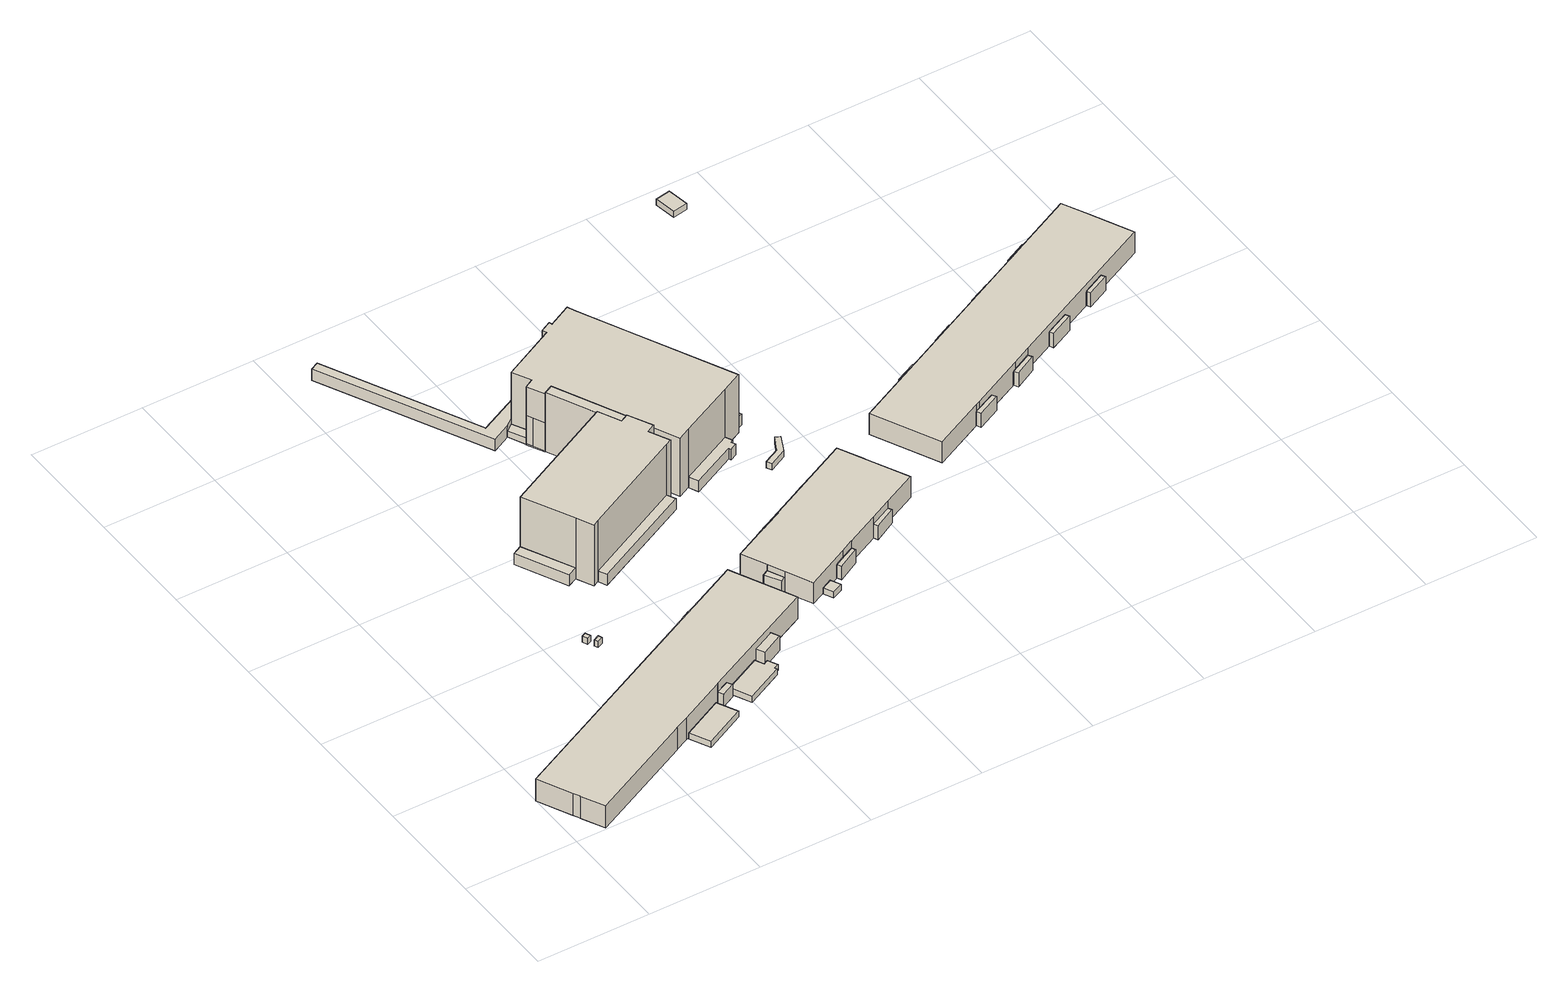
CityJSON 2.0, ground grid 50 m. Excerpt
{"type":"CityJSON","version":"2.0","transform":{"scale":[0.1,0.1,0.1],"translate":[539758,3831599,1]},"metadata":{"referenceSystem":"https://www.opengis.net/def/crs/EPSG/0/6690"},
"CityObjects":{
"building1":{"type":"Building","attributes":{"計測周辺長":343.97,"1/2500図郭":84,"区名":"住之江区","町丁目名称":"南港東５丁目","街区番号":3,"class":"3001","usage":"431","measuredHeight":11,"storeysAboveGround":3,"BuildingDetailAttribute.buildingRoofEdgeArea":4343.06,"BuildingDetailAttribute.buildingStructureType":"603","BuildingDetailAttribute.buildingStructureOrgType":"3","BuildingDetailAttribute.detailedUsage":"1720","BuildingDetailAttribute.specifiedBuildingCoverageRate":0.6,"BuildingDetailAttribute.surveyYear":2017,"BuildingTsunamiRiskAttribute.description":"1","BuildingTsunamiRiskAttribute.rank":"2","BuildingTsunamiRiskAttribute.depth":1.63,"BuildingHighTideRiskAttribute.description":"1","BuildingHighTideRiskAttribute.rank":"3","BuildingHighTideRiskAttribute.depth":3.91,"BuildingIDAttribute.prefecture":"27","BuildingIDAttribute.city":"27125"},"geometry":[{"type":"Solid","lod":"1","boundaries":[[[[0,1,2,3,4,5,6,7,8,9,10,11,12,13]],[[12,14,15,13]],[[11,16,14,12]],[[10,17,16,11]],[[9,18,17,10]],[[8,19,18,9]],[[7,20,19,8]],[[6,21,20,7]],[[5,22,21,6]],[[4,23,22,5]],[[3,24,23,4]],[[2,25,24,3]],[[1,26,25,2]],[[0,27,26,1]],[[13,15,27,0]],[[14,16,17,18,19,20,21,22,23,24,25,26,27,15]]]]}]},
"building2":{"type":"Building","attributes":{"class":"3003","BuildingDetailAttribute.specifiedBuildingCoverageRate":0.6,"BuildingDetailAttribute.surveyYear":2017,"BuildingTsunamiRiskAttribute.description":"1","BuildingTsunamiRiskAttribute.rank":"2","BuildingTsunamiRiskAttribute.depth":1.5,"BuildingHighTideRiskAttribute.description":"1","BuildingHighTideRiskAttribute.rank":"3","BuildingHighTideRiskAttribute.depth":3.76,"BuildingIDAttribute.prefecture":"27","BuildingIDAttribute.city":"27125"},"geometry":[{"type":"Solid","lod":"1","boundaries":[[[[28,29,30,31]],[[30,32,33,31]],[[29,34,32,30]],[[28,35,34,29]],[[31,33,35,28]],[[32,34,35,33]]]]}]},
"building3":{"type":"Building","attributes":{"class":"3001","BuildingDetailAttribute.specifiedBuildingCoverageRate":0.6,"BuildingDetailAttribute.surveyYear":2017,"BuildingTsunamiRiskAttribute.description":"1","BuildingTsunamiRiskAttribute.rank":"2","BuildingTsunamiRiskAttribute.depth":1.08,"BuildingHighTideRiskAttribute.description":"1","BuildingHighTideRiskAttribute.rank":"3","BuildingHighTideRiskAttribute.depth":3.39,"BuildingIDAttribute.prefecture":"27","BuildingIDAttribute.city":"27125"},"geometry":[{"type":"Solid","lod":"1","boundaries":[[[[36,37,38,39]],[[38,40,41,39]],[[37,42,40,38]],[[36,43,42,37]],[[39,41,43,36]],[[40,42,43,41]]]]}]},
"building4":{"type":"Building","attributes":{"class":"3001","BuildingDetailAttribute.specifiedBuildingCoverageRate":0.6,"BuildingDetailAttribute.surveyYear":2017,"BuildingTsunamiRiskAttribute.description":"1","BuildingTsunamiRiskAttribute.rank":"2","BuildingTsunamiRiskAttribute.depth":1.08,"BuildingHighTideRiskAttribute.description":"1","BuildingHighTideRiskAttribute.rank":"3","BuildingHighTideRiskAttribute.depth":3.39,"BuildingIDAttribute.prefecture":"27","BuildingIDAttribute.city":"27125"},"geometry":[{"type":"Solid","lod":"1","boundaries":[[[[44,45,46,47]],[[46,48,49,47]],[[45,50,48,46]],[[44,51,50,45]],[[47,49,51,44]],[[48,50,51,49]]]]}]},
"building5":{"type":"Building","attributes":{"計測周辺長":18.46,"1/2500図郭":84,"区名":"住之江区","町丁目名称":"南港東５丁目","街区番号":3,"class":"3003","usage":"431","measuredHeight":6.2,"storeysAboveGround":2,"BuildingDetailAttribute.buildingRoofEdgeArea":17.12,"BuildingDetailAttribute.buildingStructureType":"603","BuildingDetailAttribute.buildingStructureOrgType":"3","BuildingDetailAttribute.detailedUsage":"1720","BuildingDetailAttribute.specifiedBuildingCoverageRate":0.6,"BuildingDetailAttribute.surveyYear":2017,"BuildingTsunamiRiskAttribute.description":"1","BuildingTsunamiRiskAttribute.rank":"2","BuildingTsunamiRiskAttribute.depth":1.46,"BuildingHighTideRiskAttribute.description":"1","BuildingHighTideRiskAttribute.rank":"3","BuildingHighTideRiskAttribute.depth":3.73,"BuildingIDAttribute.prefecture":"27","BuildingIDAttribute.city":"27125"},"geometry":[{"type":"Solid","lod":"1","boundaries":[[[[52,53,54,55,56]],[[55,57,58,56]],[[54,59,57,55]],[[53,60,59,54]],[[52,61,60,53]],[[56,58,61,52]],[[57,59,60,61,58]]]]}]},
"building6":{"type":"Building","attributes":{"class":"3003","measuredHeight":5.5,"BuildingDetailAttribute.specifiedBuildingCoverageRate":0.6,"BuildingDetailAttribute.surveyYear":2017,"BuildingTsunamiRiskAttribute.description":"1","BuildingTsunamiRiskAttribute.rank":"2","BuildingTsunamiRiskAttribute.depth":0.75,"BuildingHighTideRiskAttribute.description":"1","BuildingHighTideRiskAttribute.rank":"3","BuildingHighTideRiskAttribute.depth":3.15,"BuildingIDAttribute.prefecture":"27","BuildingIDAttribute.city":"27125"},"geometry":[{"type":"Solid","lod":"1","boundaries":[[[[62,63,64,65]],[[64,66,67,65]],[[63,68,66,64]],[[62,69,68,63]],[[65,67,69,62]],[[66,68,69,67]]]]}]},
"building7":{"type":"Building","attributes":{"class":"3003","BuildingDetailAttribute.specifiedBuildingCoverageRate":0.6,"BuildingDetailAttribute.surveyYear":2017,"BuildingTsunamiRiskAttribute.description":"1","BuildingTsunamiRiskAttribute.rank":"2","BuildingTsunamiRiskAttribute.depth":1.64,"BuildingHighTideRiskAttribute.description":"1","BuildingHighTideRiskAttribute.rank":"3","BuildingHighTideRiskAttribute.depth":3.89,"BuildingIDAttribute.prefecture":"27","BuildingIDAttribute.city":"27125"},"geometry":[{"type":"Solid","lod":"1","boundaries":[[[[70,71,72,73,74,75,76,77]],[[76,78,79,77]],[[75,80,78,76]],[[74,81,80,75]],[[73,82,81,74]],[[72,83,82,73]],[[71,84,83,72]],[[70,85,84,71]],[[77,79,85,70]],[[78,80,81,82,83,84,85,79]]]]}]},
"building8":{"type":"Building","attributes":{"計測周辺長":13.96,"1/2500図郭":84,"区名":"住之江区","町丁目名称":"南港東５丁目","街区番号":3,"class":"3003","usage":"431","measuredHeight":7.8,"storeysAboveGround":2,"BuildingDetailAttribute.buildingRoofEdgeArea":10,"BuildingDetailAttribute.buildingStructureType":"603","BuildingDetailAttribute.buildingStructureOrgType":"3","BuildingDetailAttribute.detailedUsage":"1720","BuildingDetailAttribute.specifiedBuildingCoverageRate":0.6,"BuildingDetailAttribute.surveyYear":2017,"BuildingTsunamiRiskAttribute.description":"1","BuildingTsunamiRiskAttribute.rank":"2","BuildingTsunamiRiskAttribute.depth":1.81,"BuildingHighTideRiskAttribute.description":"1","BuildingHighTideRiskAttribute.rank":"3","BuildingHighTideRiskAttribute.depth":4.09,"BuildingIDAttribute.prefecture":"27","BuildingIDAttribute.city":"27125"},"geometry":[{"type":"Solid","lod":"1","boundaries":[[[[86,87,88,89,90]],[[89,91,92,90]],[[88,93,91,89]],[[87,94,93,88]],[[86,95,94,87]],[[90,92,95,86]],[[91,93,94,95,92]]]]}]},
"building9":{"type":"Building","attributes":{"計測周辺長":30.3,"1/2500図郭":84,"区名":"住之江区","町丁目名称":"南港東５丁目","街区番号":3,"class":"3003","usage":"431","measuredHeight":7.1,"storeysAboveGround":2,"BuildingDetailAttribute.buildingRoofEdgeArea":44.78,"BuildingDetailAttribute.buildingStructureType":"603","BuildingDetailAttribute.buildingStructureOrgType":"3","BuildingDetailAttribute.detailedUsage":"1720","BuildingDetailAttribute.specifiedBuildingCoverageRate":0.6,"BuildingDetailAttribute.surveyYear":2017,"BuildingTsunamiRiskAttribute.description":"1","BuildingTsunamiRiskAttribute.rank":"2","BuildingTsunamiRiskAttribute.depth":1.53,"BuildingHighTideRiskAttribute.description":"1","BuildingHighTideRiskAttribute.rank":"3","BuildingHighTideRiskAttribute.depth":3.8,"BuildingIDAttribute.prefecture":"27","BuildingIDAttribute.city":"27125"},"geometry":[{"type":"Solid","lod":"1","boundaries":[[[[96,97,98,99]],[[98,100,101,99]],[[97,102,100,98]],[[96,103,102,97]],[[99,101,103,96]],[[100,102,103,101]]]]}]},
"building10":{"type":"Building","attributes":{"計測周辺長":187.51,"1/2500図郭":84,"区名":"住之江区","町丁目名称":"南港東５丁目","街区番号":2,"class":"3002","usage":"431","measuredHeight":30.2,"storeysAboveGround":1,"BuildingDetailAttribute.buildingRoofEdgeArea":1901.51,"BuildingDetailAttribute.buildingStructureType":"610","BuildingDetailAttribute.buildingStructureOrgType":"2","BuildingDetailAttribute.detailedUsage":"1720","BuildingDetailAttribute.specifiedBuildingCoverageRate":0.6,"BuildingDetailAttribute.surveyYear":2017,"BuildingTsunamiRiskAttribute.description":"1","BuildingTsunamiRiskAttribute.rank":"1","BuildingTsunamiRiskAttribute.depth":0.44,"BuildingHighTideRiskAttribute.description":"1","BuildingHighTideRiskAttribute.rank":"3","BuildingHighTideRiskAttribute.depth":3.13,"BuildingIDAttribute.prefecture":"27","BuildingIDAttribute.city":"27125"},"geometry":[{"type":"Solid","lod":"1","boundaries":[[[[104,105,106,107,108,109,63,62,110,111,112,113]],[[112,114,115,113]],[[111,116,114,112]],[[110,117,116,111]],[[62,118,117,110]],[[63,119,118,62]],[[109,120,119,63]],[[108,121,120,109]],[[107,122,121,108]],[[106,123,122,107]],[[105,124,123,106]],[[104,125,124,105]],[[113,115,125,104]],[[114,116,117,118,119,120,121,122,123,124,125,115]]]]}]},
"building11":{"type":"Building","attributes":{"class":"3003","measuredHeight":5.4,"BuildingDetailAttribute.specifiedBuildingCoverageRate":0.6,"BuildingDetailAttribute.surveyYear":2017,"BuildingTsunamiRiskAttribute.description":"1","BuildingTsunamiRiskAttribute.rank":"2","BuildingTsunamiRiskAttribute.depth":0.81,"BuildingHighTideRiskAttribute.description":"1","BuildingHighTideRiskAttribute.rank":"3","BuildingHighTideRiskAttribute.depth":3.11,"BuildingIDAttribute.prefecture":"27","BuildingIDAttribute.city":"27125"},"geometry":[{"type":"Solid","lod":"1","boundaries":[[[[107,126,127,108]],[[127,128,129,108]],[[126,130,128,127]],[[107,131,130,126]],[[108,129,131,107]],[[128,130,131,129]]]]}]},
"building12":{"type":"Building","attributes":{"計測周辺長":21.04,"1/2500図郭":84,"区名":"住之江区","町丁目名称":"南港東５丁目","街区番号":3,"class":"3003","usage":"431","measuredHeight":7.3,"storeysAboveGround":2,"BuildingDetailAttribute.buildingRoofEdgeArea":21.62,"BuildingDetailAttribute.buildingStructureType":"603","BuildingDetailAttribute.buildingStructureOrgType":"3","BuildingDetailAttribute.detailedUsage":"1720","BuildingDetailAttribute.specifiedBuildingCoverageRate":0.6,"BuildingDetailAttribute.surveyYear":2017,"BuildingTsunamiRiskAttribute.description":"1","BuildingTsunamiRiskAttribute.rank":"2","BuildingTsunamiRiskAttribute.depth":1.43,"BuildingHighTideRiskAttribute.description":"1","BuildingHighTideRiskAttribute.rank":"3","BuildingHighTideRiskAttribute.depth":3.71,"BuildingIDAttribute.prefecture":"27","BuildingIDAttribute.city":"27125"},"geometry":[{"type":"Solid","lod":"1","boundaries":[[[[132,133,134,135]],[[134,136,137,135]],[[133,138,136,134]],[[132,139,138,133]],[[135,137,139,132]],[[136,138,139,137]]]]}]},
"building13":{"type":"Building","attributes":{"計測周辺長":239.77,"1/2500図郭":84,"区名":"住之江区","町丁目名称":"南港東５丁目","街区番号":2,"class":"3003","usage":"431","measuredHeight":5.6,"storeysAboveGround":1,"BuildingDetailAttribute.buildingRoofEdgeArea":520.2,"BuildingDetailAttribute.buildingStructureType":"610","BuildingDetailAttribute.buildingStructureOrgType":"2","BuildingDetailAttribute.detailedUsage":"1720","BuildingDetailAttribute.specifiedBuildingCoverageRate":0.6,"BuildingDetailAttribute.surveyYear":2017,"BuildingTsunamiRiskAttribute.description":"1","BuildingTsunamiRiskAttribute.rank":"1","BuildingTsunamiRiskAttribute.depth":0.47,"BuildingHighTideRiskAttribute.description":"1","BuildingHighTideRiskAttribute.rank":"3","BuildingHighTideRiskAttribute.depth":3.04,"BuildingIDAttribute.prefecture":"27","BuildingIDAttribute.city":"27125"},"geometry":[{"type":"Solid","lod":"1","boundaries":[[[[140,141,142,143,144,145,146,147,148]],[[147,149,150,148]],[[146,151,149,147]],[[145,152,151,146]],[[144,153,152,145]],[[143,154,153,144]],[[142,155,154,143]],[[141,156,155,142]],[[140,157,156,141]],[[148,150,157,140]],[[149,151,152,153,154,155,156,157,150]]]]}]},
"building14":{"type":"Building","attributes":{"計測周辺長":370.09,"1/2500図郭":84,"区名":"住之江区","町丁目名称":"南港東５丁目","街区番号":2,"class":"3002","usage":"431","measuredHeight":14,"storeysAboveGround":1,"BuildingDetailAttribute.buildingRoofEdgeArea":6529.4,"BuildingDetailAttribute.buildingStructureType":"610","BuildingDetailAttribute.buildingStructureOrgType":"2","BuildingDetailAttribute.detailedUsage":"1720","BuildingDetailAttribute.specifiedBuildingCoverageRate":0.6,"BuildingDetailAttribute.surveyYear":2017,"BuildingTsunamiRiskAttribute.description":"1","BuildingTsunamiRiskAttribute.rank":"1","BuildingTsunamiRiskAttribute.depth":0.16,"BuildingHighTideRiskAttribute.description":"1","BuildingHighTideRiskAttribute.rank":"2","BuildingHighTideRiskAttribute.depth":2.87,"BuildingIDAttribute.prefecture":"27","BuildingIDAttribute.city":"27125"},"geometry":[{"type":"Solid","lod":"1","boundaries":[[[[158,159,160,161]],[[160,162,163,161]],[[159,164,162,160]],[[158,165,164,159]],[[161,163,165,158]],[[162,164,165,163]]]]}]},
"building15":{"type":"Building","attributes":{"class":"3002","BuildingDetailAttribute.specifiedBuildingCoverageRate":0.6,"BuildingDetailAttribute.surveyYear":2017,"BuildingTsunamiRiskAttribute.description":"1","BuildingTsunamiRiskAttribute.rank":"1","BuildingTsunamiRiskAttribute.depth":0.22,"BuildingHighTideRiskAttribute.description":"1","BuildingHighTideRiskAttribute.rank":"2","BuildingHighTideRiskAttribute.depth":2.93,"BuildingIDAttribute.prefecture":"27","BuildingIDAttribute.city":"27125"},"geometry":[{"type":"Solid","lod":"1","boundaries":[[[[166,167,168,169]],[[168,170,171,169]],[[167,172,170,168]],[[166,173,172,167]],[[169,171,173,166]],[[170,172,173,171]]]]}]},
"building16":{"type":"Building","attributes":{"class":"3002","measuredHeight":29.2,"BuildingDetailAttribute.specifiedBuildingCoverageRate":0.6,"BuildingDetailAttribute.surveyYear":2017,"BuildingTsunamiRiskAttribute.description":"1","BuildingTsunamiRiskAttribute.rank":"1","BuildingTsunamiRiskAttribute.depth":0.06,"BuildingHighTideRiskAttribute.description":"1","BuildingHighTideRiskAttribute.rank":"2","BuildingHighTideRiskAttribute.depth":2.52,"BuildingIDAttribute.prefecture":"27","BuildingIDAttribute.city":"27125"},"geometry":[{"type":"Solid","lod":"1","boundaries":[[[[174,175,176,177,178,179]],[[178,180,181,179]],[[177,182,180,178]],[[176,183,182,177]],[[175,184,183,176]],[[174,185,184,175]],[[179,181,185,174]],[[180,182,183,184,185,181]]]]}]},
"building17":{"type":"Building","attributes":{"class":"3001","BuildingDetailAttribute.specifiedBuildingCoverageRate":0.6,"BuildingDetailAttribute.surveyYear":2017,"BuildingTsunamiRiskAttribute.description":"1","BuildingTsunamiRiskAttribute.rank":"2","BuildingTsunamiRiskAttribute.depth":1.31,"BuildingHighTideRiskAttribute.description":"1","BuildingHighTideRiskAttribute.rank":"3","BuildingHighTideRiskAttribute.depth":3.56,"BuildingIDAttribute.prefecture":"27","BuildingIDAttribute.city":"27125"},"geometry":[{"type":"Solid","lod":"1","boundaries":[[[[186,187,188,189]],[[188,190,191,189]],[[187,192,190,188]],[[186,193,192,187]],[[189,191,193,186]],[[190,192,193,191]]]]}]},
"building18":{"type":"Building","attributes":{"計測周辺長":24.65,"1/2500図郭":84,"区名":"住之江区","町丁目名称":"南港東５丁目","街区番号":3,"class":"3003","usage":"431","measuredHeight":7.3,"storeysAboveGround":2,"BuildingDetailAttribute.buildingRoofEdgeArea":19.03,"BuildingDetailAttribute.buildingStructureType":"603","BuildingDetailAttribute.buildingStructureOrgType":"3","BuildingDetailAttribute.detailedUsage":"1720","BuildingDetailAttribute.specifiedBuildingCoverageRate":0.6,"BuildingDetailAttribute.surveyYear":2017,"BuildingTsunamiRiskAttribute.description":"1","BuildingTsunamiRiskAttribute.rank":"2","BuildingTsunamiRiskAttribute.depth":1.68,"BuildingHighTideRiskAttribute.description":"1","BuildingHighTideRiskAttribute.rank":"3","BuildingHighTideRiskAttribute.depth":3.97,"BuildingIDAttribute.prefecture":"27","BuildingIDAttribute.city":"27125"},"geometry":[{"type":"Solid","lod":"1","boundaries":[[[[194,195,196,197]],[[196,198,199,197]],[[195,200,198,196]],[[194,201,200,195]],[[197,199,201,194]],[[198,200,201,199]]]]}]},
"building19":{"type":"Building","attributes":{"class":"3003","measuredHeight":10.3,"BuildingDetailAttribute.specifiedBuildingCoverageRate":0.6,"BuildingDetailAttribute.surveyYear":2017,"BuildingTsunamiRiskAttribute.description":"1","BuildingTsunamiRiskAttribute.rank":"2","BuildingTsunamiRiskAttribute.depth":1.58,"BuildingHighTideRiskAttribute.description":"1","BuildingHighTideRiskAttribute.rank":"3","BuildingHighTideRiskAttribute.depth":3.87,"BuildingIDAttribute.prefecture":"27","BuildingIDAttribute.city":"27125"},"geometry":[{"type":"Solid","lod":"1","boundaries":[[[[202,203,194,197]],[[194,204,205,197]],[[203,206,204,194]],[[202,207,206,203]],[[197,205,207,202]],[[204,206,207,205]]]]}]},
"building20":{"type":"Building","attributes":{"計測周辺長":26.29,"1/2500図郭":84,"区名":"住之江区","町丁目名称":"南港東５丁目","街区番号":3,"class":"3003","usage":"431","measuredHeight":6.6,"storeysAboveGround":2,"BuildingDetailAttribute.buildingRoofEdgeArea":22.66,"BuildingDetailAttribute.buildingStructureType":"603","BuildingDetailAttribute.buildingStructureOrgType":"3","BuildingDetailAttribute.detailedUsage":"1720","BuildingDetailAttribute.specifiedBuildingCoverageRate":0.6,"BuildingDetailAttribute.surveyYear":2017,"BuildingTsunamiRiskAttribute.description":"1","BuildingTsunamiRiskAttribute.rank":"2","BuildingTsunamiRiskAttribute.depth":1.23,"BuildingHighTideRiskAttribute.description":"1","BuildingHighTideRiskAttribute.rank":"3","BuildingHighTideRiskAttribute.depth":3.47,"BuildingIDAttribute.prefecture":"27","BuildingIDAttribute.city":"27125"},"geometry":[{"type":"Solid","lod":"1","boundaries":[[[[208,209,210,211,212]],[[211,213,214,212]],[[210,215,213,211]],[[209,216,215,210]],[[208,217,216,209]],[[212,214,217,208]],[[213,215,216,217,214]]]]}]},
"building21":{"type":"Building","attributes":{"計測周辺長":248.27,"1/2500図郭":84,"区名":"住之江区","町丁目名称":"南港東５丁目","街区番号":2,"class":"3002","usage":"431","measuredHeight":28.9,"storeysAboveGround":1,"BuildingDetailAttribute.buildingRoofEdgeArea":3266.23,"BuildingDetailAttribute.buildingStructureType":"610","BuildingDetailAttribute.buildingStructureOrgType":"2","BuildingDetailAttribute.detailedUsage":"1720","BuildingDetailAttribute.specifiedBuildingCoverageRate":0.6,"BuildingDetailAttribute.surveyYear":2017,"BuildingTsunamiRiskAttribute.description":"1","BuildingTsunamiRiskAttribute.rank":"2","BuildingTsunamiRiskAttribute.depth":0.55,"BuildingHighTideRiskAttribute.description":"1","BuildingHighTideRiskAttribute.rank":"3","BuildingHighTideRiskAttribute.depth":3.27,"BuildingIDAttribute.prefecture":"27","BuildingIDAttribute.city":"27125"},"geometry":[{"type":"Solid","lod":"1","boundaries":[[[[218,219,220,221,222,223,224,225,226,227,228,229,230,231,232,233,234,235,236]],[[235,237,238,236]],[[234,239,237,235]],[[233,240,239,234]],[[232,241,240,233]],[[231,242,241,232]],[[230,243,242,231]],[[229,244,243,230]],[[228,245,244,229]],[[227,246,245,228]],[[226,247,246,227]],[[225,248,247,226]],[[224,249,248,225]],[[223,250,249,224]],[[222,251,250,223]],[[221,252,251,222]],[[220,253,252,221]],[[219,254,253,220]],[[218,255,254,219]],[[236,238,255,218]],[[237,239,240,241,242,243,244,245,246,247,248,249,250,251,252,253,254,255,238]]]]}]},
"building22":{"type":"Building","attributes":{"計測周辺長":207.98,"1/2500図郭":84,"区名":"住之江区","町丁目名称":"南港東５丁目","街区番号":3,"class":"3001","usage":"431","measuredHeight":10.5,"storeysAboveGround":3,"BuildingDetailAttribute.buildingRoofEdgeArea":2320.62,"BuildingDetailAttribute.buildingStructureType":"603","BuildingDetailAttribute.buildingStructureOrgType":"3","BuildingDetailAttribute.detailedUsage":"1720","BuildingDetailAttribute.specifiedBuildingCoverageRate":0.6,"BuildingDetailAttribute.surveyYear":2017,"BuildingTsunamiRiskAttribute.description":"1","BuildingTsunamiRiskAttribute.rank":"2","BuildingTsunamiRiskAttribute.depth":1.38,"BuildingHighTideRiskAttribute.description":"1","BuildingHighTideRiskAttribute.rank":"3","BuildingHighTideRiskAttribute.depth":3.89,"BuildingIDAttribute.prefecture":"27","BuildingIDAttribute.city":"27125"},"geometry":[{"type":"Solid","lod":"1","boundaries":[[[[256,257,258,259,260,261,262,263,264,265,266,267,268,269,270,271,272,273]],[[272,274,275,273]],[[271,205,274,272]],[[270,207,205,271]],[[269,206,207,270]],[[268,204,206,269]],[[267,276,204,268]],[[266,277,276,267]],[[265,278,277,266]],[[264,279,278,265]],[[263,280,279,264]],[[262,281,280,263]],[[261,282,281,262]],[[260,283,282,261]],[[259,284,283,260]],[[258,285,284,259]],[[257,286,285,258]],[[256,287,286,257]],[[273,275,287,256]],[[274,205,207,206,204,276,277,278,279,280,281,282,283,284,285,286,287,275]]]]}]},
"building23":{"type":"Building","attributes":{"計測周辺長":54.23,"1/2500図郭":84,"区名":"住之江区","町丁目名称":"南港東５丁目","街区番号":2,"class":"3003","usage":"431","measuredHeight":5.4,"storeysAboveGround":2,"BuildingDetailAttribute.buildingRoofEdgeArea":103.28,"BuildingDetailAttribute.buildingStructureType":"603","BuildingDetailAttribute.buildingStructureOrgType":"3","BuildingDetailAttribute.detailedUsage":"1720","BuildingDetailAttribute.specifiedBuildingCoverageRate":0.6,"BuildingDetailAttribute.surveyYear":2017,"BuildingTsunamiRiskAttribute.description":"1","BuildingTsunamiRiskAttribute.rank":"2","BuildingTsunamiRiskAttribute.depth":0.79,"BuildingHighTideRiskAttribute.description":"1","BuildingHighTideRiskAttribute.rank":"3","BuildingHighTideRiskAttribute.depth":3.13,"BuildingIDAttribute.prefecture":"27","BuildingIDAttribute.city":"27125"},"geometry":[{"type":"Solid","lod":"1","boundaries":[[[[221,288,289,290,291,292,293,222]],[[293,294,295,222]],[[292,296,294,293]],[[291,297,296,292]],[[290,298,297,291]],[[289,299,298,290]],[[288,300,299,289]],[[221,301,300,288]],[[222,295,301,221]],[[294,296,297,298,299,300,301,295]]]]}]},
"building24":{"type":"Building","attributes":{"計測周辺長":24.61,"1/2500図郭":84,"区名":"住之江区","町丁目名称":"南港東５丁目","街区番号":3,"class":"3003","usage":"431","measuredHeight":7.2,"storeysAboveGround":2,"BuildingDetailAttribute.buildingRoofEdgeArea":19.28,"BuildingDetailAttribute.buildingStructureType":"603","BuildingDetailAttribute.buildingStructureOrgType":"3","BuildingDetailAttribute.detailedUsage":"1720","BuildingDetailAttribute.specifiedBuildingCoverageRate":0.6,"BuildingDetailAttribute.surveyYear":2017,"BuildingTsunamiRiskAttribute.description":"1","BuildingTsunamiRiskAttribute.rank":"2","BuildingTsunamiRiskAttribute.depth":1.65,"BuildingHighTideRiskAttribute.description":"1","BuildingHighTideRiskAttribute.rank":"3","BuildingHighTideRiskAttribute.depth":3.95,"BuildingIDAttribute.prefecture":"27","BuildingIDAttribute.city":"27125"},"geometry":[{"type":"Solid","lod":"1","boundaries":[[[[302,303,304,305]],[[304,306,307,305]],[[303,308,306,304]],[[302,309,308,303]],[[305,307,309,302]],[[306,308,309,307]]]]}]},
"building25":{"type":"Building","attributes":{"計測周辺長":25.97,"1/2500図郭":84,"区名":"住之江区","町丁目名称":"南港東５丁目","街区番号":3,"class":"3003","usage":"431","measuredHeight":6.8,"storeysAboveGround":2,"BuildingDetailAttribute.buildingRoofEdgeArea":22.69,"BuildingDetailAttribute.buildingStructureType":"603","BuildingDetailAttribute.buildingStructureOrgType":"3","BuildingDetailAttribute.detailedUsage":"1720","BuildingDetailAttribute.specifiedBuildingCoverageRate":0.6,"BuildingDetailAttribute.surveyYear":2017,"BuildingTsunamiRiskAttribute.description":"1","BuildingTsunamiRiskAttribute.rank":"2","BuildingTsunamiRiskAttribute.depth":1.27,"BuildingHighTideRiskAttribute.description":"1","BuildingHighTideRiskAttribute.rank":"3","BuildingHighTideRiskAttribute.depth":3.53,"BuildingIDAttribute.prefecture":"27","BuildingIDAttribute.city":"27125"},"geometry":[{"type":"Solid","lod":"1","boundaries":[[[[310,311,312,313]],[[312,314,315,313]],[[311,316,314,312]],[[310,317,316,311]],[[313,315,317,310]],[[314,316,317,315]]]]}]},
"building26":{"type":"Building","attributes":{"計測周辺長":153.38,"1/2500図郭":84,"区名":"住之江区","町丁目名称":"南港東５丁目","街区番号":2,"class":"3003","usage":"431","measuredHeight":5.6,"storeysAboveGround":1,"BuildingDetailAttribute.buildingRoofEdgeArea":335.39,"BuildingDetailAttribute.buildingStructureType":"610","BuildingDetailAttribute.buildingStructureOrgType":"2","BuildingDetailAttribute.detailedUsage":"1720","BuildingDetailAttribute.specifiedBuildingCoverageRate":0.6,"BuildingDetailAttribute.surveyYear":2017,"BuildingTsunamiRiskAttribute.description":"1","BuildingTsunamiRiskAttribute.rank":"2","BuildingTsunamiRiskAttribute.depth":0.73,"BuildingHighTideRiskAttribute.description":"1","BuildingHighTideRiskAttribute.rank":"3","BuildingHighTideRiskAttribute.depth":3.37,"BuildingIDAttribute.prefecture":"27","BuildingIDAttribute.city":"27125"},"geometry":[{"type":"Solid","lod":"1","boundaries":[[[[318,319,320,321,322,323,324]],[[323,325,326,324]],[[322,327,325,323]],[[321,328,327,322]],[[320,329,328,321]],[[319,330,329,320]],[[318,331,330,319]],[[324,326,331,318]],[[325,327,328,329,330,331,326]]]]}]},
"building27":{"type":"Building","attributes":{"class":"3003","BuildingDetailAttribute.specifiedBuildingCoverageRate":0.6,"BuildingDetailAttribute.surveyYear":2017,"BuildingTsunamiRiskAttribute.description":"1","BuildingTsunamiRiskAttribute.rank":"2","BuildingTsunamiRiskAttribute.depth":1.37,"BuildingHighTideRiskAttribute.description":"1","BuildingHighTideRiskAttribute.rank":"3","BuildingHighTideRiskAttribute.depth":3.71,"BuildingIDAttribute.prefecture":"27","BuildingIDAttribute.city":"27125"},"geometry":[{"type":"Solid","lod":"1","boundaries":[[[[332,333,334,335,336,337]],[[336,338,339,337]],[[335,340,338,336]],[[334,341,340,335]],[[333,342,341,334]],[[332,343,342,333]],[[337,339,343,332]],[[338,340,341,342,343,339]]]]}]},
"building28":{"type":"Building","attributes":{"計測周辺長":23.04,"1/2500図郭":84,"区名":"住之江区","町丁目名称":"南港東５丁目","街区番号":3,"class":"3003","usage":"431","measuredHeight":6.7,"storeysAboveGround":2,"BuildingDetailAttribute.buildingRoofEdgeArea":23.73,"BuildingDetailAttribute.buildingStructureType":"603","BuildingDetailAttribute.buildingStructureOrgType":"3","BuildingDetailAttribute.detailedUsage":"1720","BuildingDetailAttribute.specifiedBuildingCoverageRate":0.6,"BuildingDetailAttribute.surveyYear":2017,"BuildingTsunamiRiskAttribute.description":"1","BuildingTsunamiRiskAttribute.rank":"2","BuildingTsunamiRiskAttribute.depth":1.23,"BuildingHighTideRiskAttribute.description":"1","BuildingHighTideRiskAttribute.rank":"3","BuildingHighTideRiskAttribute.depth":3.54,"BuildingIDAttribute.prefecture":"27","BuildingIDAttribute.city":"27125"},"geometry":[{"type":"Solid","lod":"1","boundaries":[[[[344,345,346,347,348]],[[347,349,350,348]],[[346,351,349,347]],[[345,352,351,346]],[[344,353,352,345]],[[348,350,353,344]],[[349,351,352,353,350]]]]}]},
"building29":{"type":"Building","attributes":{"計測周辺長":24.84,"1/2500図郭":84,"区名":"住之江区","町丁目名称":"南港東５丁目","街区番号":4,"class":"3003","usage":"431","measuredHeight":7.5,"storeysAboveGround":2,"BuildingDetailAttribute.buildingRoofEdgeArea":21.41,"BuildingDetailAttribute.buildingStructureType":"603","BuildingDetailAttribute.buildingStructureOrgType":"3","BuildingDetailAttribute.detailedUsage":"1720","BuildingDetailAttribute.specifiedBuildingCoverageRate":0.6,"BuildingDetailAttribute.surveyYear":2017,"BuildingTsunamiRiskAttribute.description":"1","BuildingTsunamiRiskAttribute.rank":"2","BuildingTsunamiRiskAttribute.depth":1.48,"BuildingHighTideRiskAttribute.description":"1","BuildingHighTideRiskAttribute.rank":"3","BuildingHighTideRiskAttribute.depth":3.86,"BuildingIDAttribute.prefecture":"27","BuildingIDAttribute.city":"27125"},"geometry":[{"type":"Solid","lod":"1","boundaries":[[[[354,355,356,357]],[[356,358,359,357]],[[355,360,358,356]],[[354,361,360,355]],[[357,359,361,354]],[[358,360,361,359]]]]}]},
"building30":{"type":"Building","attributes":{"計測周辺長":26.93,"1/2500図郭":84,"区名":"住之江区","町丁目名称":"南港東５丁目","街区番号":4,"class":"3003","usage":"431","measuredHeight":7.1,"storeysAboveGround":2,"BuildingDetailAttribute.buildingRoofEdgeArea":24.07,"BuildingDetailAttribute.buildingStructureType":"603","BuildingDetailAttribute.buildingStructureOrgType":"3","BuildingDetailAttribute.detailedUsage":"1720","BuildingDetailAttribute.specifiedBuildingCoverageRate":0.6,"BuildingDetailAttribute.surveyYear":2017,"BuildingTsunamiRiskAttribute.description":"1","BuildingTsunamiRiskAttribute.rank":"2","BuildingTsunamiRiskAttribute.depth":1.5,"BuildingHighTideRiskAttribute.description":"1","BuildingHighTideRiskAttribute.rank":"3","BuildingHighTideRiskAttribute.depth":3.72,"BuildingIDAttribute.prefecture":"27","BuildingIDAttribute.city":"27125"},"geometry":[{"type":"Solid","lod":"1","boundaries":[[[[362,363,364,365,366]],[[365,367,368,366]],[[364,369,367,365]],[[363,370,369,364]],[[362,371,370,363]],[[366,368,371,362]],[[367,369,370,371,368]]]]}]},
"building31":{"type":"Building","attributes":{"class":"3003","BuildingDetailAttribute.specifiedBuildingCoverageRate":0.6,"BuildingDetailAttribute.surveyYear":2017,"BuildingTsunamiRiskAttribute.description":"1","BuildingTsunamiRiskAttribute.rank":"2","BuildingTsunamiRiskAttribute.depth":1.47,"BuildingHighTideRiskAttribute.description":"1","BuildingHighTideRiskAttribute.rank":"3","BuildingHighTideRiskAttribute.depth":4.19,"BuildingIDAttribute.prefecture":"27","BuildingIDAttribute.city":"27125"},"geometry":[{"type":"Solid","lod":"1","boundaries":[[[[372,373,374,375]],[[374,376,377,375]],[[373,378,376,374]],[[372,379,378,373]],[[375,377,379,372]],[[376,378,379,377]]]]}]},
"building32":{"type":"Building","attributes":{"計測周辺長":24.6,"1/2500図郭":84,"区名":"住之江区","町丁目名称":"南港東５丁目","街区番号":4,"class":"3003","usage":"431","measuredHeight":7.2,"storeysAboveGround":2,"BuildingDetailAttribute.buildingRoofEdgeArea":20.69,"BuildingDetailAttribute.buildingStructureType":"603","BuildingDetailAttribute.buildingStructureOrgType":"3","BuildingDetailAttribute.detailedUsage":"1720","BuildingDetailAttribute.specifiedBuildingCoverageRate":0.6,"BuildingDetailAttribute.surveyYear":2017,"BuildingTsunamiRiskAttribute.description":"1","BuildingTsunamiRiskAttribute.rank":"2","BuildingTsunamiRiskAttribute.depth":1.47,"BuildingHighTideRiskAttribute.description":"1","BuildingHighTideRiskAttribute.rank":"3","BuildingHighTideRiskAttribute.depth":3.84,"BuildingIDAttribute.prefecture":"27","BuildingIDAttribute.city":"27125"},"geometry":[{"type":"Solid","lod":"1","boundaries":[[[[380,381,382,383]],[[382,384,385,383]],[[381,386,384,382]],[[380,387,386,381]],[[383,385,387,380]],[[384,386,387,385]]]]}]},
"building33":{"type":"Building","attributes":{"計測周辺長":25.97,"1/2500図郭":84,"区名":"住之江区","町丁目名称":"南港東５丁目","街区番号":4,"class":"3003","usage":"431","measuredHeight":6.9,"storeysAboveGround":2,"BuildingDetailAttribute.buildingRoofEdgeArea":22.73,"BuildingDetailAttribute.buildingStructureType":"603","BuildingDetailAttribute.buildingStructureOrgType":"3","BuildingDetailAttribute.detailedUsage":"1720","BuildingDetailAttribute.specifiedBuildingCoverageRate":0.6,"BuildingDetailAttribute.surveyYear":2017,"BuildingTsunamiRiskAttribute.description":"1","BuildingTsunamiRiskAttribute.rank":"2","BuildingTsunamiRiskAttribute.depth":1.6,"BuildingHighTideRiskAttribute.description":"1","BuildingHighTideRiskAttribute.rank":"3","BuildingHighTideRiskAttribute.depth":3.83,"BuildingIDAttribute.prefecture":"27","BuildingIDAttribute.city":"27125"},"geometry":[{"type":"Solid","lod":"1","boundaries":[[[[388,389,390,391,392]],[[391,393,394,392]],[[390,395,393,391]],[[389,396,395,390]],[[388,397,396,389]],[[392,394,397,388]],[[393,395,396,397,394]]]]}]},
"building34":{"type":"Building","attributes":{"計測周辺長":348,"1/2500図郭":84,"区名":"住之江区","町丁目名称":"南港東５丁目","街区番号":4,"class":"3001","usage":"431","measuredHeight":10.4,"storeysAboveGround":3,"BuildingDetailAttribute.buildingRoofEdgeArea":4572.69,"BuildingDetailAttribute.buildingStructureType":"603","BuildingDetailAttribute.buildingStructureOrgType":"3","BuildingDetailAttribute.detailedUsage":"1720","BuildingDetailAttribute.specifiedBuildingCoverageRate":0.6,"BuildingDetailAttribute.surveyYear":2017,"BuildingTsunamiRiskAttribute.description":"1","BuildingTsunamiRiskAttribute.rank":"2","BuildingTsunamiRiskAttribute.depth":1.44,"BuildingHighTideRiskAttribute.description":"1","BuildingHighTideRiskAttribute.rank":"3","BuildingHighTideRiskAttribute.depth":3.79,"BuildingIDAttribute.prefecture":"27","BuildingIDAttribute.city":"27125"},"geometry":[{"type":"Solid","lod":"1","boundaries":[[[[398,399,400,401,402,403,404,405,406,407,408,409,410]],[[409,411,412,410]],[[408,413,411,409]],[[407,414,413,408]],[[406,415,414,407]],[[405,416,415,406]],[[404,417,416,405]],[[403,418,417,404]],[[402,419,418,403]],[[401,420,419,402]],[[400,421,420,401]],[[399,422,421,400]],[[398,423,422,399]],[[410,412,423,398]],[[411,413,414,415,416,417,418,419,420,421,422,423,412]]]]}]},
"building35":{"type":"Building","attributes":{"計測周辺長":25.17,"1/2500図郭":84,"区名":"住之江区","町丁目名称":"南港東５丁目","街区番号":4,"class":"3003","usage":"431","measuredHeight":6.9,"storeysAboveGround":2,"BuildingDetailAttribute.buildingRoofEdgeArea":20.78,"BuildingDetailAttribute.buildingStructureType":"603","BuildingDetailAttribute.buildingStructureOrgType":"3","BuildingDetailAttribute.detailedUsage":"1720","BuildingDetailAttribute.specifiedBuildingCoverageRate":0.6,"BuildingDetailAttribute.surveyYear":2017,"BuildingTsunamiRiskAttribute.description":"1","BuildingTsunamiRiskAttribute.rank":"2","BuildingTsunamiRiskAttribute.depth":1.47,"BuildingHighTideRiskAttribute.description":"1","BuildingHighTideRiskAttribute.rank":"3","BuildingHighTideRiskAttribute.depth":3.85,"BuildingIDAttribute.prefecture":"27","BuildingIDAttribute.city":"27125"},"geometry":[{"type":"Solid","lod":"1","boundaries":[[[[424,425,426,427]],[[426,428,429,427]],[[425,430,428,426]],[[424,431,430,425]],[[427,429,431,424]],[[428,430,431,429]]]]}]},
"building36":{"type":"Building","attributes":{"計測周辺長":27.41,"1/2500図郭":84,"区名":"住之江区","町丁目名称":"南港東５丁目","街区番号":4,"class":"3003","usage":"431","measuredHeight":7,"storeysAboveGround":2,"BuildingDetailAttribute.buildingRoofEdgeArea":22.97,"BuildingDetailAttribute.buildingStructureType":"603","BuildingDetailAttribute.buildingStructureOrgType":"3","BuildingDetailAttribute.detailedUsage":"1720","BuildingDetailAttribute.specifiedBuildingCoverageRate":0.6,"BuildingDetailAttribute.surveyYear":2017,"BuildingTsunamiRiskAttribute.description":"1","BuildingTsunamiRiskAttribute.rank":"2","BuildingTsunamiRiskAttribute.depth":1.53,"BuildingHighTideRiskAttribute.description":"1","BuildingHighTideRiskAttribute.rank":"3","BuildingHighTideRiskAttribute.depth":3.77,"BuildingIDAttribute.prefecture":"27","BuildingIDAttribute.city":"27125"},"geometry":[{"type":"Solid","lod":"1","boundaries":[[[[432,433,434,435]],[[434,436,437,435]],[[433,438,436,434]],[[432,439,438,433]],[[435,437,439,432]],[[436,438,439,437]]]]}]},
"building37":{"type":"Building","attributes":{"計測周辺長":25.8,"1/2500図郭":84,"区名":"住之江区","町丁目名称":"南港東５丁目","街区番号":4,"class":"3003","usage":"431","measuredHeight":7.4,"storeysAboveGround":2,"BuildingDetailAttribute.buildingRoofEdgeArea":22.79,"BuildingDetailAttribute.buildingStructureType":"603","BuildingDetailAttribute.buildingStructureOrgType":"3","BuildingDetailAttribute.detailedUsage":"1720","BuildingDetailAttribute.specifiedBuildingCoverageRate":0.6,"BuildingDetailAttribute.surveyYear":2017,"BuildingTsunamiRiskAttribute.description":"1","BuildingTsunamiRiskAttribute.rank":"2","BuildingTsunamiRiskAttribute.depth":1.49,"BuildingHighTideRiskAttribute.description":"1","BuildingHighTideRiskAttribute.rank":"3","BuildingHighTideRiskAttribute.depth":3.88,"BuildingIDAttribute.prefecture":"27","BuildingIDAttribute.city":"27125"},"geometry":[{"type":"Solid","lod":"1","boundaries":[[[[440,441,442,443,444]],[[443,445,446,444]],[[442,447,445,443]],[[441,448,447,442]],[[440,449,448,441]],[[444,446,449,440]],[[445,447,448,449,446]]]]}]},
"building38":{"type":"Building","attributes":{"計測周辺長":25.84,"1/2500図郭":84,"区名":"住之江区","町丁目名称":"南港東５丁目","街区番号":4,"class":"3003","usage":"431","measuredHeight":7.1,"storeysAboveGround":2,"BuildingDetailAttribute.buildingRoofEdgeArea":21.44,"BuildingDetailAttribute.buildingStructureType":"603","BuildingDetailAttribute.buildingStructureOrgType":"3","BuildingDetailAttribute.detailedUsage":"1720","BuildingDetailAttribute.specifiedBuildingCoverageRate":0.6,"BuildingDetailAttribute.surveyYear":2017,"BuildingTsunamiRiskAttribute.description":"1","BuildingTsunamiRiskAttribute.rank":"2","BuildingTsunamiRiskAttribute.depth":1.44,"BuildingHighTideRiskAttribute.description":"1","BuildingHighTideRiskAttribute.rank":"3","BuildingHighTideRiskAttribute.depth":3.68,"BuildingIDAttribute.prefecture":"27","BuildingIDAttribute.city":"27125"},"geometry":[{"type":"Solid","lod":"1","boundaries":[[[[450,451,452,453]],[[452,454,455,453]],[[451,456,454,452]],[[450,457,456,451]],[[453,455,457,450]],[[454,456,457,455]]]]}]}
},
"vertices":[
[1041,791,10],[1270,903,10],[1405,627,10],[879,370,10],[878,369,10],[669,267,10],[609,239,10],[610,238,10],[137,7,10],[88,106,10],[88,107,10],[73,136,10],[1,283,10],[1028,785,10],[1,283,119],[1028,785,119],[73,136,119],[88,107,119],[88,106,119],[137,7,119],[610,238,119],[609,239,119],[669,267,119],[878,369,119],[879,370,119],[1405,627,119],[1270,903,119],[1041,791,119],
[677,261,17],[859,352,17],[903,264,17],[721,173,17],[903,264,47],[721,173,47],[859,352,47],[677,261,47],
[646,951,17],[665,959,17],[675,935,17],[656,927,17],[675,935,47],[656,927,47],[665,959,47],[646,951,47],
[673,908,16],[699,920,16],[706,904,16],[680,892,16],[706,904,46],[680,892,46],[699,920,46],[673,908,46],
[879,370,17],[937,397,17],[948,375,17],[888,344,17],[878,369,17],[888,344,79],[878,369,79],[948,375,79],[937,397,79],[879,370,79],
[714,1483,22],[823,1266,22],[779,1246,22],[673,1463,22],[779,1246,77],[673,1463,77],[823,1266,77],[714,1483,77],
[950,397,16],[1116,479,16],[1135,442,16],[1155,452,16],[1176,410,16],[1155,400,16],[1159,391,16],[993,308,16],[1159,391,46],[993,308,46],[1155,400,46],[1176,410,46],[1155,452,46],[1135,442,46],[1116,479,46],[950,397,46],
[1028,785,11],[996,770,11],[989,788,11],[1033,811,11],[1041,791,11],[1033,811,89],[1041,791,89],[989,788,89],[996,770,89],[1028,785,89],
[1129,492,16],[1228,540,16],[1246,505,16],[1147,454,16],[1246,505,87],[1147,454,87],[1228,540,87],[1129,492,87],
[1364,1557,22],[1326,1538,22],[1370,1449,22],[1341,1435,22],[884,1207,22],[858,1194,22],[1229,1740,22],[1276,1644,22],[1311,1662,22],[1363,1558,22],[1311,1662,324],[1363,1558,324],[1276,1644,324],[1229,1740,324],[714,1483,324],[823,1266,324],[858,1194,324],[884,1207,324],[1341,1435,324],[1370,1449,324],[1326,1538,324],[1364,1557,324],
[1359,1396,22],[901,1170,22],[901,1170,76],[884,1207,76],[1359,1396,76],[1341,1435,76],
[1446,777,16],[1424,765,16],[1385,832,16],[1412,847,16],[1385,832,89],[1412,847,89],[1424,765,89],[1446,777,89],
[652,2792,22],[980,2129,22],[1304,2288,22],[1319,2261,22],[1327,2241,22],[1088,2121,22],[1054,2094,22],[973,2054,22],[616,2774,22],[973,2054,78],[616,2774,78],[1054,2094,78],[1088,2121,78],[1327,2241,78],[1319,2261,78],[1304,2288,78],[980,2129,78],[652,2792,78],
[1126,1944,28],[1090,2019,28],[1090,2020,28],[1127,1945,28],[1090,2020,167],[1127,1945,167],[1090,2019,167],[1126,1944,167],
[1129,2041,24],[1090,2020,24],[1054,2094,24],[1088,2121,24],[1054,2094,54],[1088,2121,54],[1090,2020,54],[1129,2041,54],
[1127,1945,24],[1167,1964,24],[1363,1558,24],[1311,1662,24],[1276,1644,24],[1229,1740,24],[1276,1644,317],[1229,1740,317],[1311,1662,317],[1363,1558,317],[1167,1964,317],[1127,1945,317],
[1560,687,18],[1607,710,18],[1628,668,18],[1581,645,18],[1628,668,48],[1581,645,48],[1607,710,48],[1560,687,48],
[1516,1031,15],[1508,1048,15],[1603,1094,15],[1610,1078,15],[1603,1094,88],[1610,1078,88],[1508,1048,88],[1516,1031,88],
[1611,1076,15],[1516,1030,15],[1516,1031,118],[1610,1078,118],[1516,1030,118],[1611,1076,118],
[1754,787,18],[1761,770,18],[1664,717,18],[1654,737,18],[1695,758,18],[1654,737,84],[1695,758,84],[1664,717,84],[1761,770,84],[1754,787,84],
[1483,2295,21],[1588,2079,21],[1800,1641,21],[1709,1596,21],[1468,1478,21],[1414,1452,21],[1364,1557,21],[1363,1558,21],[1167,1964,21],[1127,1945,21],[1090,2020,21],[1129,2041,21],[1088,2121,21],[1327,2241,21],[1319,2261,21],[1366,2284,21],[1371,2271,21],[1471,2322,21],[1484,2295,21],[1471,2322,310],[1484,2295,310],[1371,2271,310],[1366,2284,310],[1319,2261,310],[1327,2241,310],[1088,2121,310],[1129,2041,310],[1090,2020,310],[1127,1945,310],[1167,1964,310],[1363,1558,310],[1364,1557,310],[1414,1452,310],[1468,1478,310],[1709,1596,310],[1800,1641,310],[1588,2079,310],[1483,2295,310],
[2058,1154,14],[2144,979,14],[1992,905,14],[1895,857,14],[1754,787,14],[1753,788,14],[1695,758,14],[1502,663,14],[1446,777,14],[1413,847,14],[1412,847,14],[1359,954,14],[1516,1031,14],[1516,1030,14],[1611,1076,14],[1610,1078,14],[2001,1270,14],[2052,1166,14],[2001,1270,118],[2052,1166,118],[1359,954,118],[1412,847,118],[1413,847,118],[1446,777,118],[1502,663,118],[1695,758,118],[1753,788,118],[1754,787,118],[1895,857,118],[1992,905,118],[2144,979,118],[2058,1154,118],
[1724,1564,21],[1713,1557,21],[1722,1539,21],[1690,1523,21],[1685,1533,21],[1488,1436,21],[1488,1436,75],[1468,1478,75],[1685,1533,75],[1690,1523,75],[1722,1539,75],[1713,1557,75],[1724,1564,75],[1709,1596,75],
[1750,1168,15],[1842,1214,15],[1852,1199,15],[1757,1150,15],[1852,1199,87],[1757,1150,87],[1842,1214,87],[1750,1168,87],
[1992,905,18],[2002,888,18],[1905,837,18],[1895,857,18],[1905,837,86],[1895,857,86],[2002,888,86],[1992,905,86],
[1484,2295,20],[1531,2318,20],[1635,2106,20],[1625,2101,20],[1835,1673,20],[1795,1653,20],[1588,2079,20],[1795,1653,76],[1588,2079,76],[1835,1673,76],[1625,2101,76],[1635,2106,76],[1531,2318,76],[1484,2295,76],
[1780,1419,16],[1851,1454,16],[1885,1522,16],[1907,1512,16],[1869,1434,16],[1792,1396,16],[1869,1434,46],[1792,1396,46],[1907,1512,46],[1885,1522,46],[1851,1454,46],[1780,1419,46],
[2052,1166,18],[2079,1176,18],[2115,1096,18],[2093,1086,18],[2058,1154,18],[2093,1086,85],[2058,1154,85],[2115,1096,85],[2079,1176,85],[2052,1166,85],
[2431,1502,15],[2523,1545,15],[2533,1528,15],[2439,1482,15],[2533,1528,90],[2439,1482,90],[2523,1545,90],[2431,1502,90],
[2596,1200,16],[2679,1239,16],[2689,1222,16],[2587,1171,16],[2577,1191,16],[2587,1171,87],[2577,1191,87],[2689,1222,87],[2679,1239,87],[2596,1200,87],
[2266,2925,11],[2333,2937,11],[2349,2841,11],[2282,2830,11],[2349,2841,41],[2282,2830,41],[2333,2937,41],[2266,2925,41],
[2672,1619,15],[2764,1665,15],[2775,1648,15],[2683,1602,15],[2775,1648,87],[2683,1602,87],[2764,1665,87],[2672,1619,87],
[2920,1359,16],[2930,1342,16],[2833,1291,16],[2823,1311,16],[2834,1316,16],[2823,1311,85],[2834,1316,85],[2833,1291,85],[2930,1342,85],[2920,1359,85],
[3572,1814,15],[3626,1704,15],[2920,1359,15],[2834,1316,15],[2596,1200,15],[2577,1191,15],[2353,1081,15],[2212,1370,15],[3162,1837,15],[3163,1837,15],[3214,1863,15],[3483,1995,15],[3537,1887,15],[3483,1995,119],[3537,1887,119],[3214,1863,119],[3163,1837,119],[3162,1837,119],[2212,1370,119],[2353,1081,119],[2577,1191,119],[2596,1200,119],[2834,1316,119],[2920,1359,119],[3626,1704,119],[3572,1814,119],
[2914,1739,18],[3011,1785,18],[3018,1768,18],[2924,1722,18],[3018,1768,87],[2924,1722,87],[3011,1785,87],[2914,1739,87],
[3059,1426,17],[3164,1477,17],[3174,1459,17],[3067,1408,17],[3174,1459,88],[3067,1408,88],[3164,1477,88],[3059,1426,88],
[3162,1837,16],[3152,1856,16],[3249,1903,16],[3260,1885,16],[3214,1863,16],[3260,1885,90],[3214,1863,90],[3249,1903,90],[3152,1856,90],[3162,1837,90],
[3305,1546,18],[3402,1594,18],[3413,1577,18],[3313,1528,18],[3413,1577,88],[3313,1528,88],[3402,1594,88],[3305,1546,88]
]}
